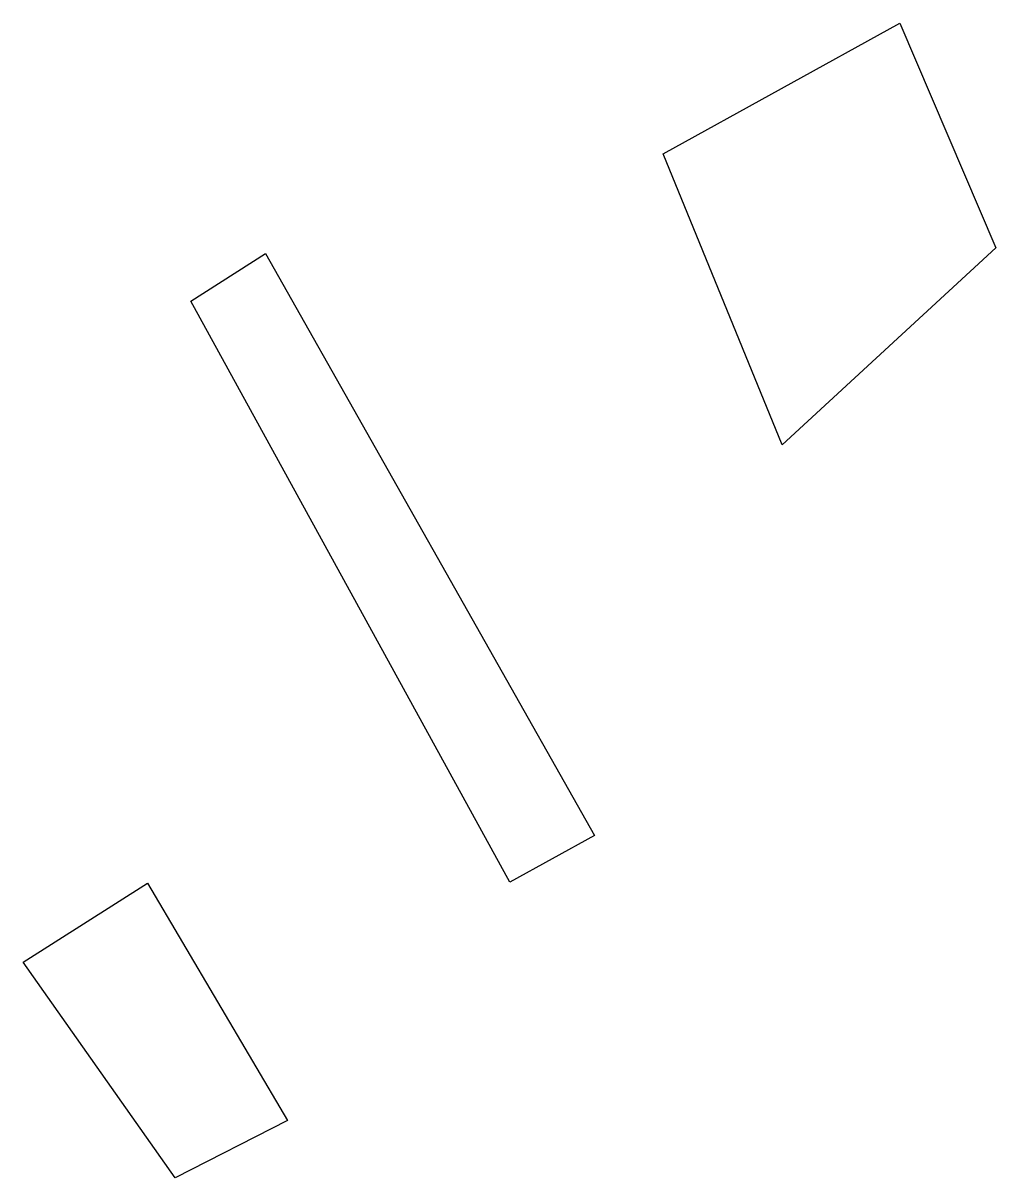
# Model space of a CAD drawing. Extents: x 24780.9 to 24819.4, y 9047.1 to 9092.7.
import ezdxf

# ---------------------------------------------------------------- set-up
doc = ezdxf.new("R2010")
doc.units = 0

msp = doc.modelspace()

# ---------------------------------------------------------------- linework, layer by layer
at = {"layer": 'layer_polyline', "color": 1}
for points in [[(24815.563, 9092.678, 23.833), (24819.36, 9083.803, 24.02), (24810.917, 9076.013, 24.819), (24806.204, 9087.517, 23.854), (24806.204, 9087.517, 23.854), (24806.204, 9087.517, 23.854), (24806.204, 9087.517, 23.854), (24806.204, 9087.517, 23.854), (24806.204, 9087.517, 23.854), (24806.204, 9087.517, 23.854), (24806.204, 9087.517, 23.854), (24806.204, 9087.517, 23.854), (24806.204, 9087.517, 23.854), (24806.204, 9087.517, 23.854), (24806.204, 9087.517, 23.854), (24806.204, 9087.517, 23.854), (24806.204, 9087.517, 23.854), (24806.204, 9087.517, 23.854)], [(24790.5, 9083.571, 30.601), (24803.491, 9060.584, 30.917), (24800.153, 9058.74, 31.004), (24787.548, 9081.698, 30.623), (24787.548, 9081.698, 30.623), (24787.548, 9081.698, 30.623)], [(24780.915, 9055.585, 24.119), (24785.838, 9058.7, 24.101), (24791.36, 9049.321, 23.911), (24786.929, 9047.059, 23.973), (24786.929, 9047.059, 23.973), (24786.929, 9047.059, 23.973)]]:
    msp.add_polyline3d(points, close=True, dxfattribs=at)

doc.saveas('drawing.dxf')
